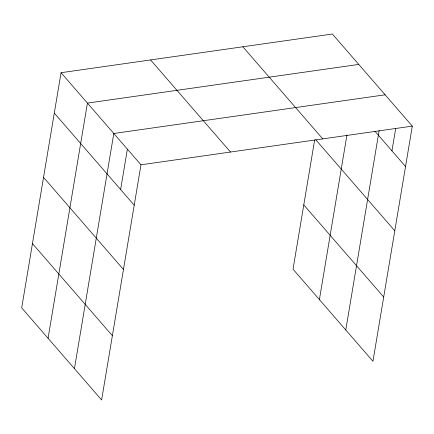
<?xml version="1.0" encoding="UTF-8"?>
<svg xmlns="http://www.w3.org/2000/svg" width="434" height="434" viewBox="0 0 434 434"><rect width="100%" height="100%" fill="white"/><g stroke="black" fill="none" stroke-linecap="round" stroke-linejoin="round"><path stroke-width="0.65" d="M61.053 72.7L21.7 307.88L101.616 399.98L140.974 164.801L61.053 72.7L332.384 34.02L412.3 126.12L372.947 361.3L293.026 269.199L314.645 140.019M48.071 338.27L87.429 103.097L358.755 64.411M74.447 368.667L113.8 133.488L385.126 94.807M120.625 189.544L127.384 149.144M319.402 299.59L346.945 134.985M345.773 329.986L379.142 130.569M391.956 150.864L395.721 128.345M140.974 164.801L412.3 126.12M374.851 131.149L405.54 166.52M242.845 46.785L322.76 138.885M315.746 139.71L394.783 230.796M303.784 204.919L383.699 297.019M150.593 59.935L230.508 152.036M54.293 113.1L134.214 205.201M43.541 177.376L123.457 269.476M32.458 243.604L112.373 335.704"/></g></svg>
